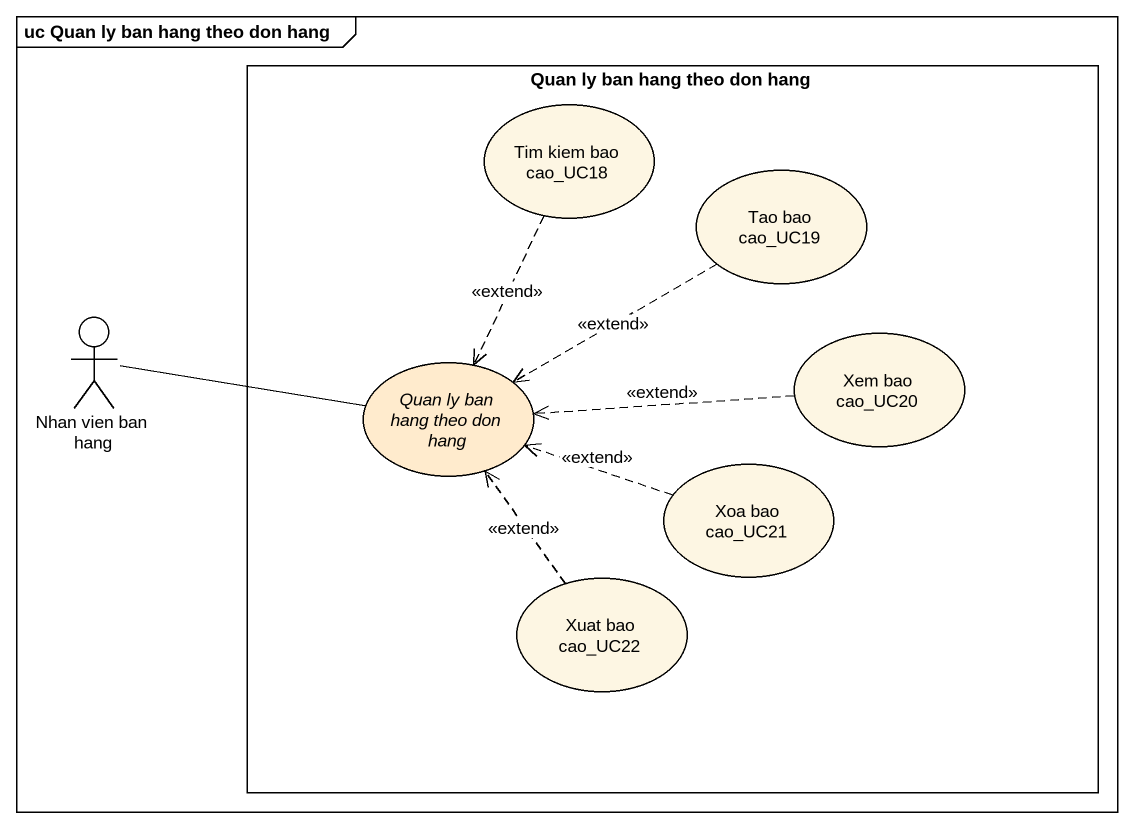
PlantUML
@startuml
mainframe uc Quan ly ban hang theo don hang
rectangle "Quan ly ban hang theo don hang" as Quan_ly_ban_hang_theo_don {
  usecase "Tim kiem bao cao_UC18" as Tim_kiem_bao_cao_UC18
  usecase "Tao bao cao_UC19" as Tao_bao_cao_UC19
  usecase "Quan ly ban hang theo don hang" as Quan_ly_ban_hang_theo_don_2 #FFEBCD
  usecase "Xem bao cao_UC20" as Xem_bao_cao_UC20
  usecase "Xoa bao cao_UC21" as Xoa_bao_cao_UC21
  usecase "Xuat bao cao_UC22" as Xuat_bao_cao_UC22
}
actor "Nhan vien ban hang" as Nhan_vien_ban_hang
Tim_kiem_bao_cao_UC18 ..> Quan_ly_ban_hang_theo_don_2 : <<extend>>
Tao_bao_cao_UC19 .left.> Quan_ly_ban_hang_theo_don_2 : <<extend>>
Nhan_vien_ban_hang -right- Quan_ly_ban_hang_theo_don_2
Xem_bao_cao_UC20 .left.> Quan_ly_ban_hang_theo_don_2 : <<extend>>
Xoa_bao_cao_UC21 .left.> Quan_ly_ban_hang_theo_don_2 : <<extend>>
Xuat_bao_cao_UC22 .up.> Quan_ly_ban_hang_theo_don_2 : <<extend>>
@enduml
